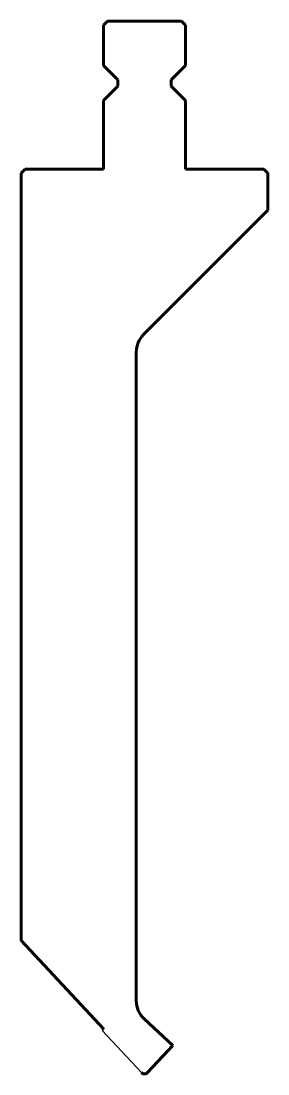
# Model space of a CAD drawing. Header units: millimetres. Extents: x 0 to 60, y 0 to 256.
import ezdxf

# ---------------------------------------------------------------- set-up
doc = ezdxf.new("R2010")
doc.units = ezdxf.units.MM
doc.layers.add('尺寸线层', color=3, linetype='Continuous', lineweight=18)
doc.layers.add('粗实线层', color=7, linetype='Continuous', lineweight=35)

msp = doc.modelspace()

# ---------------------------------------------------------------- linework, layer by layer
at = {"layer": '尺寸线层', "color": 0, "linetype": 'Continuous', "lineweight": 60}
for p, q in [((20, 255), (21, 256)), ((21, 256), (39, 256)), ((39, 256), (40, 255)), ((20, 245.2), (20, 255)), ((40, 255), (40, 245.2)), ((23.5, 241.7), (20, 245.2)), ((40, 245.2), (36.5, 241.7)), ((23.5, 240.2), (23.5, 241.7)), ((36.5, 241.7), (36.5, 240.2)), ((20, 236.7), (23.5, 240.2)), ((36.5, 240.2), (40, 236.7)), ((20, 220), (20, 236.7)), ((40, 236.7), (40, 220)), ((0, 219), (1, 220)), ((0, 32.44), (0, 219)), ((1, 220), (20, 220)), ((40, 220), (59, 220)), ((59, 220), (60, 219)), ((60, 219), (60, 210)), ((60, 210), (29.76, 179.76)), ((28, 175.51), (28, 17.78)), ((20.09, 10.9), (0, 32.44)), ((29.91, 13.39), (36.87, 6.9)), ((36.87, 6.9), (30.73, 0.32))]:
    msp.add_line(p, q, dxfattribs=at)
for centre, radius, start, end in [((34, 175.51), 6, 135, 180), ((34, 17.78), 6, 180, 227), ((30, 1), 1, 223, 317)]:
    msp.add_arc(centre, radius, start, end, dxfattribs=at)
at = {"layer": '粗实线层', "color": 7}
for p, q in [((19.72, 10.56), (20.09, 10.9)), ((29.27, 0.32), (19.72, 10.56))]:
    msp.add_line(p, q, dxfattribs=at)

doc.saveas('drawing.dxf')
